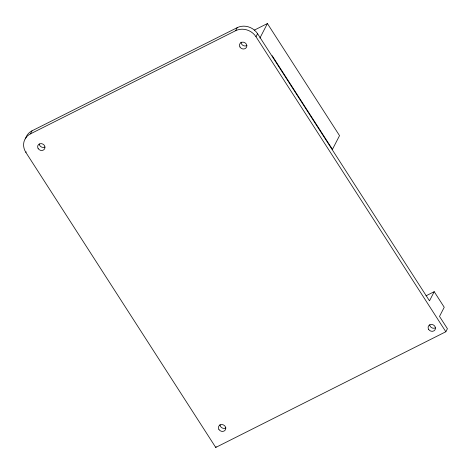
<?xml version="1.0" encoding="UTF-8"?>
<svg xmlns="http://www.w3.org/2000/svg" width="471" height="471" viewBox="0 0 471 471"><rect width="100%" height="100%" fill="white"/><g stroke="black" fill="none" stroke-linecap="round" stroke-linejoin="round"><path stroke-width="0.71" d="M30.421 133.888L31.999 130.838L237.213 27.654A15.078 13.424 27.3 0 1 257.56 33.677L429.487 300.839L434.215 291.684L444.235 307.263L439.514 316.418L447.415 328.699L445.843 331.749L215.736 447.45L25.881 152.427A15.078 13.424 27.3 0 1 30.421 133.888L235.635 30.703L237.213 27.654M25.881 152.427L26.176 151.856M445.843 331.749L255.989 36.726L257.56 33.677M259.91 38.074L267.404 23.55L339.532 135.636L332.444 149.366L272.173 55.708M215.736 447.45L216.13 446.685M254.281 30.15L267.404 23.55M426.008 295.812L434.215 291.684M25.511 138.857A15.078 13.424 27.3 0 1 31.999 130.838M235.635 30.703A15.078 13.424 27.3 0 1 255.989 36.726M44.857 147.07A3.768 3.356 27.3 0 1 39.211 143.979M225.921 427.856A3.768 3.356 27.3 0 1 222.024 427.862A3.768 3.356 27.3 0 1 219.986 424.571M246.969 45.434A3.768 3.356 27.3 0 1 243.071 45.44A3.768 3.356 27.3 0 1 241.034 42.143M435.322 327.904A3.768 3.356 27.3 0 1 429.676 324.813M38.104 148.471A3.768 3.356 27.3 0 0 44.492 149.06A3.768 3.356 27.3 0 0 41.318 143.626A3.768 3.356 27.3 0 0 38.104 148.471M218.897 429.411A3.768 3.356 27.3 0 0 225.279 429.999A3.768 3.356 27.3 0 0 222.112 424.565A3.768 3.356 27.3 0 0 218.897 429.411M239.945 46.988A3.768 3.356 27.3 0 0 246.327 47.577A3.768 3.356 27.3 0 0 243.16 42.137A3.768 3.356 27.3 0 0 239.945 46.988M428.575 329.306A3.768 3.356 27.3 0 0 434.957 329.894A3.768 3.356 27.3 0 0 431.789 324.454A3.768 3.356 27.3 0 0 428.575 329.306"/></g></svg>
